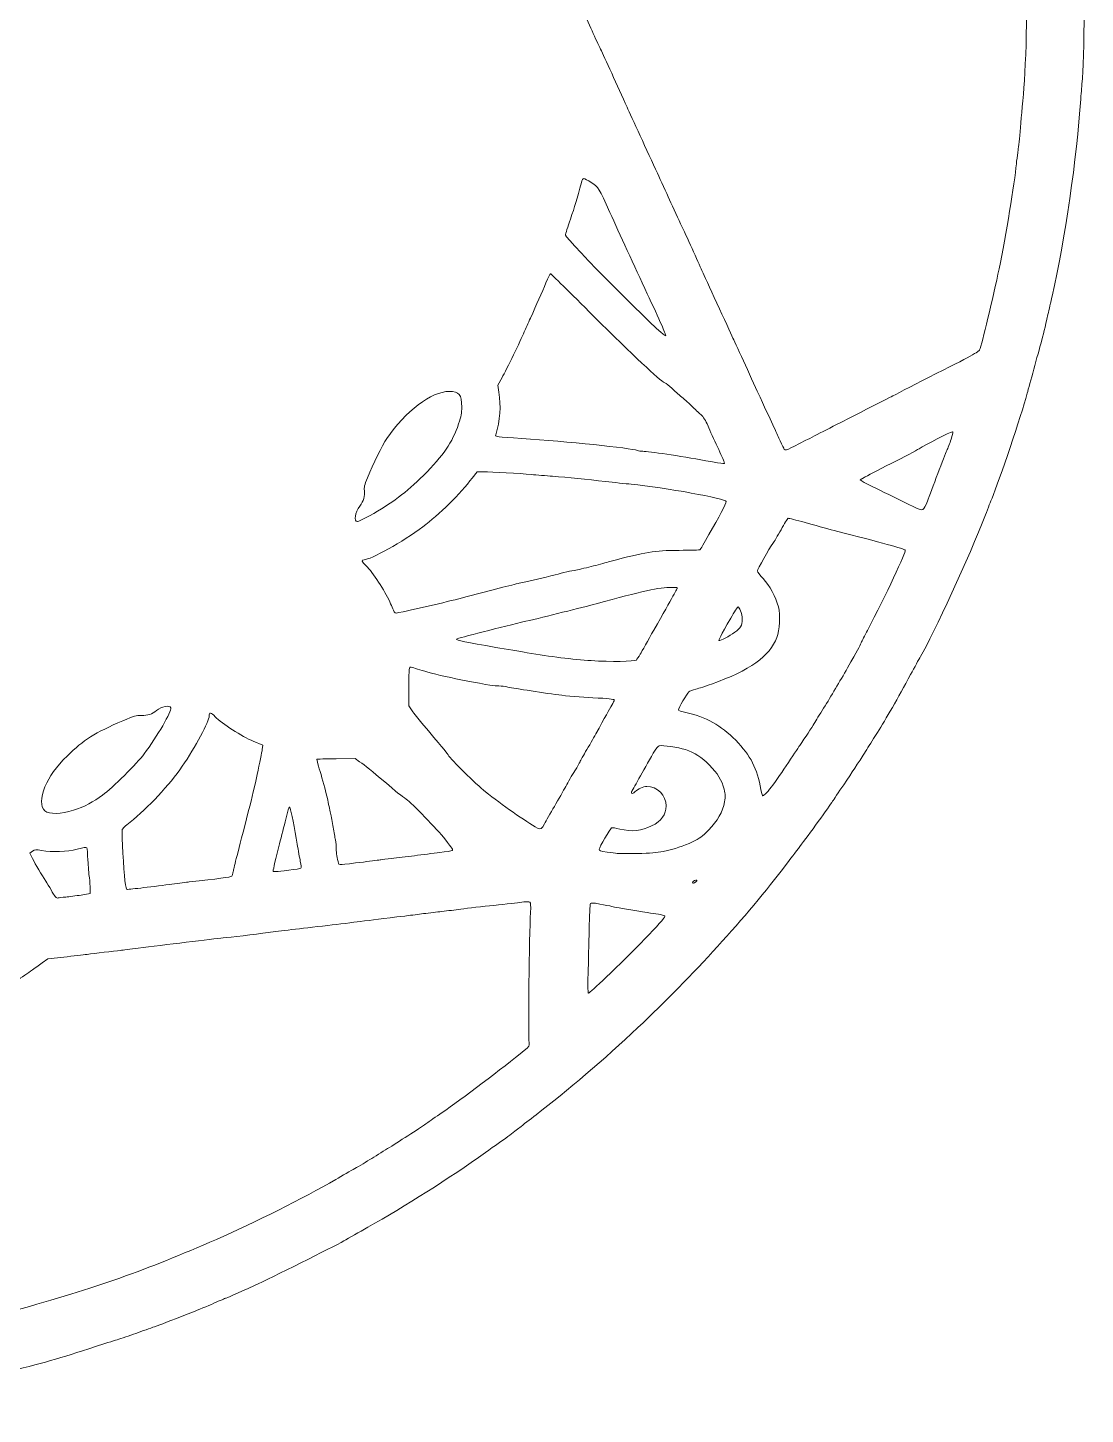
# Model space of a CAD drawing. Header units: inches. Extents: x -47.8 to -22.3, y 29.7 to 31.5.
# Drawn here: x -29.427 to -28.75, y 29.684 to 30.571 of the extents above; entities that cross this region are included whole.
import ezdxf

# ---------------------------------------------------------------- set-up
doc = ezdxf.new("R2010")
doc.units = ezdxf.units.IN
doc.header["$MEASUREMENT"] = 0
doc.layers.add('Football', color=7, linetype='Continuous')

msp = doc.modelspace()

# ---------------------------------------------------------------- linework, layer by layer
at = {"layer": 'Football', "lineweight": 0}
for points, knots in [([(-28.75091, 30.63521), (-28.75123, 30.64037), (-28.75176, 30.64907), (-28.75209, 30.65455), (-28.75281, 30.66636), (-28.7535, 30.67456), (-28.75459, 30.68385), (-28.75503, 30.6876), (-28.75567, 30.69336), (-28.75602, 30.69664), (-28.75693, 30.70528), (-28.75777, 30.71172), (-28.75969, 30.7248), (-28.76015, 30.72793), (-28.76096, 30.73344), (-28.76148, 30.73703), (-28.762, 30.74063), (-28.76289, 30.74613), (-28.76346, 30.74926), (-28.76403, 30.75239), (-28.76465, 30.75598), (-28.76484, 30.75723), (-28.76515, 30.75928), (-28.76783, 30.77252), (-28.77003, 30.78283), (-28.77313, 30.7974), (-28.77953, 30.8237), (-28.78249, 30.83402), (-28.78357, 30.83778), (-28.78511, 30.84315), (-28.78592, 30.84597), (-28.78673, 30.84879), (-28.78778, 30.8525), (-28.78826, 30.85422), (-28.79073, 30.86314), (-28.80004, 30.8914), (-28.80316, 30.89944), (-28.80413, 30.90194), (-28.80663, 30.9086), (-28.80871, 30.91423), (-28.81342, 30.92696), (-28.8224, 30.94924), (-28.82601, 30.95718), (-28.82751, 30.96047), (-28.8302, 30.96648), (-28.83198, 30.97055), (-28.84112, 30.99135), (-28.85777, 31.02378), (-28.87069, 31.04592), (-28.87389, 31.0514), (-28.87736, 31.05735), (-28.87842, 31.05915), (-28.87948, 31.06095), (-28.88444, 31.06902), (-28.88945, 31.07707), (-28.90044, 31.09473), (-28.90703, 31.10448), (-28.92549, 31.1304), (-28.93406, 31.14242), (-28.95905, 31.17408), (-28.96681, 31.18273), (-28.96906, 31.18524), (-28.97282, 31.18959), (-28.97517, 31.1924), (-28.97961, 31.19772), (-28.9823, 31.20065), (-29.00159, 31.2212), (-29.02522, 31.24636), (-29.06967, 31.2872), (-29.09053, 31.30291), (-29.09288, 31.30467), (-29.09736, 31.30819), (-29.10049, 31.31072), (-29.10875, 31.3174), (-29.13049, 31.33348), (-29.13803, 31.33849), (-29.14022, 31.33994), (-29.14419, 31.34266), (-29.14685, 31.34453), (-29.14951, 31.34639), (-29.15476, 31.3499), (-29.15851, 31.35232), (-29.16226, 31.35475), (-29.16791, 31.35841), (-29.17106, 31.36046), (-29.18514, 31.36965), (-29.20689, 31.38259), (-29.2208, 31.39008), (-29.23878, 31.39975), (-29.24943, 31.40524), (-29.26394, 31.41234), (-29.27281, 31.41668), (-29.28019, 31.42023), (-29.28034, 31.42023), (-29.28049, 31.42023), (-29.28335, 31.42148), (-29.28669, 31.42301), (-29.29003, 31.42454), (-29.29596, 31.42713), (-29.29987, 31.42876), (-29.30378, 31.43039), (-29.30993, 31.43296), (-29.31352, 31.43447), (-29.32007, 31.43721), (-29.32938, 31.44086), (-29.34111, 31.4453), (-29.35641, 31.45109), (-29.38649, 31.46112), (-29.40312, 31.46599), (-29.4201, 31.47096), (-29.45169, 31.47911), (-29.46381, 31.48165), (-29.49046, 31.48722), (-29.50151, 31.48924), (-29.52485, 31.4928), (-29.5546, 31.49734), (-29.57783, 31.49968), (-29.61215, 31.50159), (-29.63287, 31.50274), (-29.67556, 31.50323), (-29.69011, 31.50249), (-29.69308, 31.50234), (-29.69922, 31.50205), (-29.70376, 31.50186), (-29.71932, 31.50119), (-29.76215, 31.49761), (-29.76832, 31.49646), (-29.76989, 31.49617), (-29.7745, 31.49552), (-29.77856, 31.49501), (-29.78263, 31.49451), (-29.78737, 31.49385), (-29.78909, 31.49356), (-29.79081, 31.49326), (-29.7949, 31.49264), (-29.79819, 31.49218), (-29.80525, 31.49119), (-29.82816, 31.48719), (-29.83545, 31.48566), (-29.83826, 31.48507), (-29.84159, 31.48443), (-29.84284, 31.48423), (-29.8441, 31.48403), (-29.84832, 31.48313), (-29.85223, 31.48223), (-29.85614, 31.48134), (-29.86241, 31.47992), (-29.86617, 31.47908), (-29.87316, 31.47752), (-29.89434, 31.47209), (-29.904, 31.46938), (-29.90697, 31.46855), (-29.91119, 31.46738), (-29.91338, 31.46679), (-29.92826, 31.46277), (-29.97335, 31.44737), (-29.99274, 31.43969), (-30.00792, 31.43367), (-30.03659, 31.42147), (-30.04052, 31.41935), (-30.0413, 31.41892), (-30.04733, 31.41601), (-30.0539, 31.41288), (-30.07525, 31.4027), (-30.10102, 31.38895), (-30.12187, 31.37662), (-30.17485, 31.34528), (-30.22201, 31.31061), (-30.26943, 31.2681), (-30.28507, 31.25408), (-30.30984, 31.22955), (-30.32749, 31.21061), (-30.33972, 31.19747), (-30.3429, 31.19394), (-30.34913, 31.18649), (-30.36815, 31.16376), (-30.37024, 31.16118), (-30.3821, 31.14576), (-30.39049, 31.13484), (-30.39815, 31.12443), (-30.40365, 31.11646), (-30.41079, 31.10612), (-30.42498, 31.08486), (-30.42794, 31.08005), (-30.42959, 31.07739), (-30.43259, 31.07253), (-30.43463, 31.06925), (-30.43822, 31.06344), (-30.44212, 31.05684), (-30.45026, 31.04279), (-30.45244, 31.03904), (-30.45589, 31.03277), (-30.45793, 31.02886), (-30.45998, 31.02495), (-30.46261, 31.02008), (-30.46378, 31.01805), (-30.46583, 31.01447), (-30.48195, 30.98247), (-30.48195, 30.98196), (-30.48195, 30.98182), (-30.48314, 30.9792), (-30.48459, 30.97613), (-30.48813, 30.96865), (-30.49187, 30.96022), (-30.49427, 30.95434), (-30.49535, 30.95168), (-30.49714, 30.94761), (-30.49825, 30.9453), (-30.50015, 30.94134), (-30.50434, 30.93064), (-30.5122, 30.90968), (-30.52377, 30.87882), (-30.53904, 30.82841), (-30.54477, 30.80217), (-30.54525, 30.79998), (-30.54629, 30.79524), (-30.54709, 30.79164), (-30.55108, 30.77364), (-30.55618, 30.74699), (-30.55788, 30.73522), (-30.55835, 30.73199), (-30.5591, 30.72731), (-30.55955, 30.7248), (-30.56001, 30.7223), (-30.56067, 30.71769), (-30.56102, 30.71456), (-30.56137, 30.71143), (-30.56216, 30.70465), (-30.56278, 30.69949), (-30.56533, 30.67808), (-30.5675, 30.65266), (-30.56818, 30.63606), (-30.56889, 30.61911), (-30.56906, 30.57325), (-30.56848, 30.55962), (-30.56722, 30.5303), (-30.56442, 30.49767), (-30.56102, 30.47266), (-30.55951, 30.46155), (-30.55915, 30.45909), (-30.55784, 30.4509), (-30.55415, 30.42783), (-30.55034, 30.4088), (-30.54427, 30.3832), (-30.53693, 30.35225), (-30.53144, 30.33309), (-30.52071, 30.301), (-30.51585, 30.28645), (-30.50563, 30.25898), (-30.50187, 30.25038), (-30.50119, 30.24881), (-30.49934, 30.24433), (-30.49776, 30.24042), (-30.49619, 30.23651), (-30.49342, 30.23011), (-30.49161, 30.2262), (-30.48981, 30.22229), (-30.48635, 30.21474), (-30.48394, 30.20942), (-30.47645, 30.19292), (-30.45913, 30.15892), (-30.45293, 30.14855), (-30.45144, 30.14605), (-30.44805, 30.14029), (-30.4454, 30.13575), (-30.44275, 30.13122), (-30.43924, 30.12533), (-30.43759, 30.12267), (-30.43594, 30.12001), (-30.4325, 30.11438), (-30.42993, 30.11015), (-30.42581, 30.10337), (-30.41422, 30.08588), (-30.40259, 30.06891), (-30.39799, 30.06218), (-30.37887, 30.03661), (-30.37389, 30.03051), (-30.37198, 30.02817), (-30.36838, 30.02369), (-30.3659, 30.02056), (-30.35559, 30.00755), (-30.34836, 29.9991), (-30.33377, 29.98303), (-30.32082, 29.96876), (-30.28509, 29.93274), (-30.27404, 29.92281), (-30.25602, 29.90663), (-30.22841, 29.88332), (-30.21795, 29.87547), (-30.21714, 29.87486), (-30.21304, 29.87179), (-30.20885, 29.86864), (-30.18156, 29.84813), (-30.15267, 29.82834), (-30.13609, 29.81878), (-30.13468, 29.81797), (-30.13222, 29.81645), (-30.13062, 29.8154), (-30.12902, 29.81435), (-30.12531, 29.81213), (-30.12237, 29.81045), (-30.11943, 29.80878), (-30.1146, 29.806), (-30.11163, 29.80429), (-30.08315, 29.78782), (-30.03383, 29.7635), (-30.00952, 29.75394), (-30.00639, 29.75271), (-30.0014, 29.7507), (-29.99843, 29.74949), (-29.98148, 29.74255), (-29.97528, 29.74029), (-29.94865, 29.73133), (-29.93081, 29.72533), (-29.91733, 29.72114), (-29.90485, 29.71773), (-29.8885, 29.71326), (-29.88546, 29.71245), (-29.87679, 29.71027), (-29.86696, 29.70779), (-29.85913, 29.70607), (-29.83886, 29.70194), (-29.82403, 29.69892), (-29.81918, 29.69799), (-29.81383, 29.69712), (-29.81164, 29.69676), (-29.80639, 29.69588), (-29.80217, 29.69515), (-29.79795, 29.69443), (-29.79321, 29.69368), (-29.79165, 29.69349), (-29.79008, 29.69331), (-29.78701, 29.69291), (-29.78482, 29.6926), (-29.78263, 29.6923), (-29.77751, 29.69166), (-29.77344, 29.69118), (-29.76938, 29.6907), (-29.7631, 29.68993), (-29.75951, 29.68948), (-29.73628, 29.68655), (-29.7096, 29.68478), (-29.6793, 29.68417), (-29.6793, 29.68417), (-29.6793, 29.68417), (-29.6793, 29.68417), (-29.65833, 29.68375), (-29.64909, 29.68383), (-29.62526, 29.68465), (-29.58836, 29.68593), (-29.55876, 29.68881), (-29.51689, 29.69519), (-29.4961, 29.69836), (-29.46685, 29.70428), (-29.44294, 29.71016), (-29.41696, 29.71654), (-29.40696, 29.71939), (-29.38349, 29.72706), (-29.37833, 29.72875), (-29.37206, 29.73075), (-29.36956, 29.7315), (-29.36705, 29.73226), (-29.36168, 29.73407), (-29.35761, 29.73553), (-29.35354, 29.73699), (-29.34817, 29.73892), (-29.34566, 29.73981), (-29.3414, 29.74133), (-29.33778, 29.74272), (-29.32149, 29.74906), (-29.31789, 29.75046), (-29.31169, 29.75305), (-29.3077, 29.75482), (-29.30372, 29.75659), (-29.30032, 29.75803), (-29.30016, 29.75803), (-29.29984, 29.75803), (-29.29331, 29.7609), (-29.28167, 29.76616), (-29.27156, 29.77072), (-29.23175, 29.79064), (-29.2245, 29.79475), (-29.22137, 29.79653), (-29.21446, 29.80043), (-29.20914, 29.80342), (-29.18497, 29.817), (-29.15765, 29.83438), (-29.13382, 29.85131), (-29.12139, 29.86015), (-29.11539, 29.86453), (-29.11182, 29.86738), (-29.10997, 29.86886), (-29.10525, 29.87251), (-29.10134, 29.87549), (-29.08192, 29.89029), (-29.05742, 29.91127), (-29.03622, 29.93124), (-29.00099, 29.96445), (-28.96695, 30.00187), (-28.9413, 30.03563), (-28.93904, 30.03861), (-28.93505, 30.04385), (-28.93243, 30.0473), (-28.92725, 30.0541), (-28.91349, 30.07313), (-28.91157, 30.07614), (-28.91092, 30.07717), (-28.90772, 30.08192), (-28.90446, 30.0867), (-28.89852, 30.09543), (-28.89632, 30.09879), (-28.88971, 30.1093), (-28.88774, 30.11243), (-28.88467, 30.11729), (-28.88288, 30.12011), (-28.87732, 30.12889), (-28.86993, 30.14182), (-28.86158, 30.15737), (-28.85914, 30.16191), (-28.85631, 30.16703), (-28.85529, 30.16875), (-28.84685, 30.18299), (-28.82396, 30.23293), (-28.81371, 30.25948), (-28.81202, 30.26386), (-28.81012, 30.26867), (-28.80948, 30.27016), (-28.80514, 30.28043), (-28.7903, 30.32453), (-28.78715, 30.33656), (-28.78628, 30.33989), (-28.78101, 30.35906), (-28.77825, 30.36898), (-28.77648, 30.37532), (-28.77556, 30.37906), (-28.77366, 30.38776), (-28.773, 30.39073), (-28.77182, 30.39598), (-28.77104, 30.39942), (-28.76291, 30.43489), (-28.75509, 30.48858), (-28.75265, 30.5257), (-28.75234, 30.5304), (-28.75196, 30.53526), (-28.7518, 30.53651), (-28.75039, 30.54749), (-28.74976, 30.61659), (-28.75091, 30.63521)], [0, 0, 0, 0, 1, 1, 1, 2, 2, 2, 3, 3, 3, 4, 4, 4, 5, 5, 5, 6, 6, 6, 7, 7, 7, 8, 8, 8, 9, 9, 9, 10, 10, 10, 11, 11, 11, 12, 12, 12, 13, 13, 13, 14, 14, 14, 15, 15, 15, 16, 16, 16, 17, 17, 17, 18, 18, 18, 19, 19, 19, 20, 20, 20, 21, 21, 21, 22, 22, 22, 23, 23, 23, 24, 24, 24, 25, 25, 25, 26, 26, 26, 27, 27, 27, 28, 28, 28, 29, 29, 29, 30, 30, 30, 31, 31, 31, 32, 32, 32, 33, 33, 33, 34, 34, 34, 35, 35, 35, 36, 36, 36, 37, 37, 37, 38, 38, 38, 39, 39, 39, 40, 40, 40, 41, 41, 41, 42, 42, 42, 43, 43, 43, 44, 44, 44, 45, 45, 45, 46, 46, 46, 47, 47, 47, 48, 48, 48, 49, 49, 49, 50, 50, 50, 51, 51, 51, 52, 52, 52, 53, 53, 53, 54, 54, 54, 55, 55, 55, 56, 56, 56, 57, 57, 57, 58, 58, 58, 59, 59, 59, 60, 60, 60, 61, 61, 61, 62, 62, 62, 63, 63, 63, 64, 64, 64, 65, 65, 65, 66, 66, 66, 67, 67, 67, 68, 68, 68, 69, 69, 69, 70, 70, 70, 71, 71, 71, 72, 72, 72, 73, 73, 73, 74, 74, 74, 75, 75, 75, 76, 76, 76, 77, 77, 77, 78, 78, 78, 79, 79, 79, 80, 80, 80, 81, 81, 81, 82, 82, 82, 83, 83, 83, 84, 84, 84, 85, 85, 85, 86, 86, 86, 87, 87, 87, 88, 88, 88, 89, 89, 89, 90, 90, 90, 91, 91, 91, 92, 92, 92, 93, 93, 93, 94, 94, 94, 95, 95, 95, 96, 96, 96, 97, 97, 97, 98, 98, 98, 99, 99, 99, 100, 100, 100, 101, 101, 101, 102, 102, 102, 103, 103, 103, 104, 104, 104, 105, 105, 105, 106, 106, 106, 107, 107, 107, 108, 108, 108, 109, 109, 109, 110, 110, 110, 111, 111, 111, 112, 112, 112, 113, 113, 113, 114, 114, 114, 115, 115, 115, 116, 116, 116, 117, 117, 117, 118, 118, 118, 119, 119, 119, 120, 120, 120, 121, 121, 121, 122, 122, 122, 123, 123, 123, 124, 124, 124, 125, 125, 125, 126, 126, 126, 127, 127, 127, 128, 128, 128, 129, 129, 129, 130, 130, 130, 131, 131, 131, 132, 132, 132, 133, 133, 133, 134, 134, 134, 135, 135, 135, 136, 136, 136, 137, 137, 137, 138, 138, 138, 139, 139, 139, 140, 140, 140, 141, 141, 141, 142, 142, 142, 143, 143, 143, 144, 144, 144, 145, 145, 145, 146, 146, 146, 147, 147, 147, 148, 148, 148, 149, 149, 149, 149]), ([(-28.78933, 30.52883), (-28.79141, 30.50568), (-28.79253, 30.49415), (-28.793, 30.49129), (-28.79328, 30.48957), (-28.79367, 30.48637), (-28.79388, 30.48418), (-28.79503, 30.47175), (-28.80054, 30.4383), (-28.80494, 30.41705), (-28.80868, 30.39899), (-28.81609, 30.36819), (-28.81742, 30.36521), (-28.81805, 30.3638), (-28.8219, 30.36171), (-28.85019, 30.34736), (-28.86145, 30.34165), (-28.8722, 30.33615), (-28.87408, 30.33513), (-28.87596, 30.33412), (-28.88671, 30.32861), (-28.89797, 30.3229), (-28.90924, 30.3172), (-28.92306, 30.31014), (-28.92869, 30.30723), (-28.92869, 30.30723), (-28.92869, 30.30723), (-28.92869, 30.30723), (-28.94086, 30.30093), (-28.94179, 30.30054), (-28.94247, 30.30146), (-28.94275, 30.30184), (-28.94395, 30.30432), (-28.94515, 30.30698), (-28.94716, 30.31146), (-28.94935, 30.31621), (-28.95801, 30.33485), (-28.95982, 30.33876), (-28.96404, 30.34798), (-28.96738, 30.35533), (-28.97072, 30.36268), (-28.9743, 30.37049), (-28.97534, 30.37268), (-28.97801, 30.3783), (-28.99381, 30.41266), (-28.99482, 30.41505), (-28.99639, 30.41875), (-29.00415, 30.43579), (-29.00804, 30.44407), (-29.01017, 30.44861), (-29.01372, 30.45629), (-29.01591, 30.46114), (-29.01811, 30.46599), (-29.02163, 30.47367), (-29.02372, 30.4782), (-29.02997, 30.49172), (-29.04042, 30.51449), (-29.04316, 30.52058), (-29.04906, 30.53369), (-29.05781, 30.55279), (-29.06009, 30.55756), (-29.06289, 30.5634), (-29.06779, 30.57408), (-29.07261, 30.58486), (-29.07443, 30.58893), (-29.07808, 30.59687), (-29.08073, 30.6025), (-29.08337, 30.60813), (-29.08587, 30.61363), (-29.08627, 30.61473), (-29.08668, 30.61582), (-29.08793, 30.61868), (-29.08905, 30.62108), (-29.09133, 30.62594), (-29.09137, 30.62539), (-29.08808, 30.63322), (-29.08729, 30.63509), (-29.08545, 30.6397), (-29.08399, 30.64346), (-29.08252, 30.64721), (-29.08004, 30.65348), (-29.07846, 30.65739), (-29.07688, 30.6613), (-29.07476, 30.66668), (-29.07374, 30.66934), (-29.07272, 30.672), (-29.07081, 30.67686), (-29.0695, 30.68015), (-29.06708, 30.68619), (-29.0648, 30.69199), (-29.06131, 30.70105), (-29.06025, 30.70379), (-29.05743, 30.71089), (-29.05505, 30.71684), (-29.05266, 30.72278), (-29.05007, 30.72931), (-29.0493, 30.73134), (-29.04772, 30.73548), (-29.04359, 30.74576), (-29.0372, 30.76149), (-29.03485, 30.76728), (-29.03209, 30.77419), (-29.03108, 30.77685), (-29.03006, 30.77951), (-29.02739, 30.7863), (-29.02513, 30.79193), (-29.02288, 30.79756), (-29.02005, 30.80486), (-29.01884, 30.80814), (-29.01763, 30.81143), (-29.0152, 30.81757), (-29.01343, 30.82179), (-29.01167, 30.82602), (-29.00977, 30.83075), (-29.00921, 30.83232), (-29.00865, 30.83388), (-29.00371, 30.84642), (-28.99823, 30.86019), (-28.98917, 30.88291), (-28.98148, 30.90241), (-28.98056, 30.90499), (-28.98006, 30.90639), (-28.97929, 30.90626), (-28.97447, 30.90395), (-28.97213, 30.90282), (-28.96433, 30.89921), (-28.95714, 30.89592), (-28.94994, 30.89263), (-28.94082, 30.88843), (-28.93687, 30.88658), (-28.93292, 30.88474), (-28.92955, 30.88323), (-28.92938, 30.88323), (-28.92921, 30.88323), (-28.92527, 30.88146), (-28.92063, 30.87931), (-28.91599, 30.87715), (-28.90759, 30.87328), (-28.90196, 30.87071), (-28.89632, 30.86814), (-28.88826, 30.86444), (-28.88404, 30.86248), (-28.87981, 30.86053), (-28.87201, 30.85694), (-28.86669, 30.8545), (-28.86137, 30.85207), (-28.85382, 30.84861), (-28.84991, 30.84682), (-28.84599, 30.84503), (-28.84036, 30.84248), (-28.83739, 30.84115), (-28.82595, 30.83606), (-28.82172, 30.83407), (-28.8211, 30.83349), (-28.81989, 30.83237), (-28.81376, 30.80946), (-28.80921, 30.78908), (-28.80299, 30.76121), (-28.79845, 30.73761), (-28.79728, 30.72708), (-28.79707, 30.7252), (-28.79642, 30.72072), (-28.79582, 30.71712), (-28.79477, 30.71076), (-28.79271, 30.69344), (-28.79103, 30.67673), (-28.78975, 30.66405), (-28.78792, 30.6364), (-28.78738, 30.62156), (-28.78652, 30.59774), (-28.78755, 30.54863), (-28.78933, 30.52883)], [0, 0, 0, 0, 1, 1, 1, 2, 2, 2, 3, 3, 3, 4, 4, 4, 5, 5, 5, 6, 6, 6, 7, 7, 7, 8, 8, 8, 9, 9, 9, 10, 10, 10, 11, 11, 11, 12, 12, 12, 13, 13, 13, 14, 14, 14, 15, 15, 15, 16, 16, 16, 17, 17, 17, 18, 18, 18, 19, 19, 19, 20, 20, 20, 21, 21, 21, 22, 22, 22, 23, 23, 23, 24, 24, 24, 25, 25, 25, 26, 26, 26, 27, 27, 27, 28, 28, 28, 29, 29, 29, 30, 30, 30, 31, 31, 31, 32, 32, 32, 33, 33, 33, 34, 34, 34, 35, 35, 35, 36, 36, 36, 37, 37, 37, 38, 38, 38, 39, 39, 39, 40, 40, 40, 41, 41, 41, 42, 42, 42, 43, 43, 43, 44, 44, 44, 45, 45, 45, 46, 46, 46, 47, 47, 47, 48, 48, 48, 49, 49, 49, 50, 50, 50, 51, 51, 51, 52, 52, 52, 53, 53, 53, 54, 54, 54, 55, 55, 55, 56, 56, 56, 57, 57, 57, 57]), ([(-29.08256, 30.43865), (-29.08256, 30.43928), (-29.08114, 30.4439), (-29.0794, 30.44891), (-29.07664, 30.45683), (-29.07525, 30.46146), (-29.07236, 30.47237), (-29.07195, 30.47389), (-29.07139, 30.47479), (-29.07084, 30.47479), (-29.07036, 30.47479), (-29.06822, 30.47366), (-29.06608, 30.47227), (-29.06143, 30.46927), (-29.06115, 30.46883), (-29.05413, 30.45317), (-29.04791, 30.43931), (-29.03866, 30.41916), (-29.03022, 30.40112), (-29.02686, 30.39393), (-29.02278, 30.38503), (-29.02115, 30.38135), (-29.01953, 30.37767), (-29.01829, 30.37439), (-29.0184, 30.37406), (-29.019, 30.37224), (-29.08257, 30.43622), (-29.08256, 30.43865)], [0, 0, 0, 0, 1, 1, 1, 2, 2, 2, 3, 3, 3, 4, 4, 4, 5, 5, 5, 6, 6, 6, 7, 7, 7, 8, 8, 8, 9, 9, 9, 9]), ([(-29.06457, 30.38675), (-29.03916, 30.36139), (-29.02258, 30.34586), (-29.01897, 30.34403), (-29.01812, 30.34361), (-29.01615, 30.34206), (-29.01459, 30.3406), (-29.01303, 30.33913), (-29.01008, 30.33656), (-29.00805, 30.33489), (-29.00601, 30.33321), (-29.00304, 30.33053), (-29.00144, 30.32894), (-28.99984, 30.32734), (-28.9974, 30.32501), (-28.99602, 30.32376), (-28.99414, 30.32205), (-28.99296, 30.3202), (-28.99132, 30.31636), (-28.99011, 30.31355), (-28.98739, 30.30753), (-28.98527, 30.303), (-28.98315, 30.29846), (-28.98124, 30.29417), (-28.98104, 30.29347), (-28.98059, 30.29192), (-28.97959, 30.29185), (-28.99269, 30.29421), (-29.0096, 30.29726), (-29.02914, 30.30016), (-29.03308, 30.30022), (-29.03417, 30.30023), (-29.03571, 30.30048), (-29.03649, 30.30076), (-29.04078, 30.30231), (-29.08215, 30.30658), (-29.11044, 30.30839), (-29.12675, 30.30944), (-29.12766, 30.30957), (-29.12727, 30.31085), (-29.12447, 30.31991), (-29.12376, 30.32924), (-29.12521, 30.338), (-29.12521, 30.338), (-29.12597, 30.34257), (-29.12597, 30.34257), (-29.12597, 30.34257), (-29.12322, 30.34738), (-29.12322, 30.34738), (-29.12026, 30.35259), (-29.11122, 30.37112), (-29.10894, 30.37666), (-29.10816, 30.37854), (-29.10641, 30.38251), (-29.10504, 30.38548), (-29.10109, 30.39405), (-29.09768, 30.40179), (-29.09508, 30.40809), (-29.09375, 30.4113), (-29.09247, 30.41392), (-29.09223, 30.41392), (-29.09199, 30.41392), (-29.07954, 30.4017), (-29.06457, 30.38675)], [0, 0, 0, 0, 1, 1, 1, 2, 2, 2, 3, 3, 3, 4, 4, 4, 5, 5, 5, 6, 6, 6, 7, 7, 7, 8, 8, 8, 9, 9, 9, 10, 10, 10, 11, 11, 11, 12, 12, 12, 13, 13, 13, 14, 14, 14, 15, 15, 15, 16, 16, 16, 17, 17, 17, 18, 18, 18, 19, 19, 19, 20, 20, 20, 21, 21, 21, 21]), ([(-29.21135, 30.27504), (-29.21164, 30.2771), (-29.2113, 30.2785), (-29.20938, 30.28329), (-29.20574, 30.29235), (-29.20015, 30.30362), (-29.19689, 30.30849), (-29.18542, 30.32563), (-29.16832, 30.33853), (-29.15706, 30.33854), (-29.15056, 30.33855), (-29.14905, 30.33667), (-29.14902, 30.32854), (-29.149, 30.3244), (-29.14931, 30.32275), (-29.15102, 30.31773), (-29.1551, 30.3058), (-29.16059, 30.29778), (-29.17357, 30.28477), (-29.18455, 30.27377), (-29.19364, 30.26696), (-29.20799, 30.259), (-29.20799, 30.259), (-29.20799, 30.259), (-29.20799, 30.259), (-29.21173, 30.25691), (-29.21524, 30.25521), (-29.21577, 30.25521), (-29.21822, 30.25521), (-29.21732, 30.26119), (-29.21427, 30.26519), (-29.2119, 30.2683), (-29.21089, 30.27168), (-29.21135, 30.27504)], [0, 0, 0, 0, 1, 1, 1, 2, 2, 2, 3, 3, 3, 4, 4, 4, 5, 5, 5, 6, 6, 6, 7, 7, 7, 8, 8, 8, 9, 9, 9, 10, 10, 10, 11, 11, 11, 11]), ([(-28.83565, 30.30797), (-28.83653, 30.30539), (-28.83778, 30.30213), (-28.83844, 30.30072), (-28.8391, 30.29931), (-28.84168, 30.29266), (-28.84418, 30.28593), (-28.84667, 30.2792), (-28.84968, 30.27127), (-28.85087, 30.2683), (-28.85087, 30.2683), (-28.85087, 30.2683), (-28.85087, 30.2683), (-28.85335, 30.2621), (-28.85373, 30.26188), (-28.85815, 30.26404), (-28.85972, 30.26481), (-28.86753, 30.2686), (-28.8755, 30.27246), (-28.88348, 30.27632), (-28.89087, 30.28001), (-28.89193, 30.28066), (-28.89193, 30.28066), (-28.89384, 30.28185), (-28.89384, 30.28185), (-28.89384, 30.28185), (-28.89142, 30.28338), (-28.89142, 30.28338), (-28.89008, 30.28422), (-28.88231, 30.28825), (-28.87414, 30.29233), (-28.86597, 30.29642), (-28.85788, 30.30069), (-28.85616, 30.30184), (-28.85239, 30.30435), (-28.83604, 30.31267), (-28.83488, 30.31267), (-28.83422, 30.31267), (-28.83437, 30.31173), (-28.83565, 30.30797)], [0, 0, 0, 0, 1, 1, 1, 2, 2, 2, 3, 3, 3, 4, 4, 4, 5, 5, 5, 6, 6, 6, 7, 7, 7, 8, 8, 8, 9, 9, 9, 10, 10, 10, 11, 11, 11, 12, 12, 12, 13, 13, 13, 13]), ([(-28.99069, 30.24696), (-28.99376, 30.24164), (-28.99633, 30.23722), (-28.9964, 30.23712), (-28.99647, 30.23703), (-29.00252, 30.23689), (-29.00983, 30.23681), (-29.02625, 30.23662), (-29.03076, 30.23589), (-29.05413, 30.22963), (-29.05616, 30.22909), (-29.06089, 30.22782), (-29.06464, 30.22682), (-29.06838, 30.22581), (-29.0735, 30.22463), (-29.07601, 30.22419), (-29.07852, 30.22376), (-29.08442, 30.2224), (-29.08911, 30.22118), (-29.09715, 30.21909), (-29.10359, 30.21757), (-29.11215, 30.21575), (-29.11581, 30.21497), (-29.13195, 30.21083), (-29.14457, 30.20745), (-29.15421, 30.20486), (-29.17249, 30.20053), (-29.1865, 30.1975), (-29.1865, 30.1975), (-29.1865, 30.1975), (-29.1865, 30.1975), (-29.19129, 30.19647), (-29.19162, 30.19645), (-29.19205, 30.19715), (-29.19223, 30.19744), (-29.19361, 30.20046), (-29.19511, 30.20387), (-29.19823, 30.21093), (-29.20607, 30.22291), (-29.21012, 30.22683), (-29.21311, 30.22971), (-29.21349, 30.23075), (-29.21156, 30.23076), (-29.2073, 30.23078), (-29.18668, 30.24235), (-29.17387, 30.25189), (-29.16379, 30.2594), (-29.14968, 30.27333), (-29.14226, 30.28308), (-29.14226, 30.28308), (-29.13923, 30.28707), (-29.13923, 30.28707), (-29.13923, 30.28707), (-29.13522, 30.28705), (-29.13522, 30.28705), (-29.1295, 30.28704), (-29.11184, 30.28607), (-29.10447, 30.28538), (-29.10103, 30.28505), (-29.09488, 30.28453), (-29.09082, 30.28421), (-29.08097, 30.28344), (-29.06911, 30.28227), (-29.05697, 30.28089), (-29.05149, 30.28027), (-29.04407, 30.27948), (-29.04047, 30.27913), (-29.01919, 30.27711), (-28.9796, 30.26987), (-28.9796, 30.268), (-28.9796, 30.267), (-28.9845, 30.25771), (-28.99069, 30.24696)], [0, 0, 0, 0, 1, 1, 1, 2, 2, 2, 3, 3, 3, 4, 4, 4, 5, 5, 5, 6, 6, 6, 7, 7, 7, 8, 8, 8, 9, 9, 9, 10, 10, 10, 11, 11, 11, 12, 12, 12, 13, 13, 13, 14, 14, 14, 15, 15, 15, 16, 16, 16, 17, 17, 17, 18, 18, 18, 19, 19, 19, 20, 20, 20, 21, 21, 21, 22, 22, 22, 23, 23, 23, 24, 24, 24, 24]), ([(-28.8893, 30.18553), (-28.89094, 30.1824), (-28.89272, 30.17881), (-28.89326, 30.17756), (-28.89424, 30.17526), (-28.89553, 30.17289), (-28.90194, 30.16164), (-28.90717, 30.15245), (-28.91232, 30.14379), (-28.91731, 30.13575), (-28.91975, 30.13184), (-28.92246, 30.12743), (-28.92334, 30.12596), (-28.92491, 30.12334), (-28.92905, 30.11701), (-28.93257, 30.11186), (-28.93354, 30.11045), (-28.93745, 30.10465), (-28.94126, 30.09896), (-28.94507, 30.09327), (-28.94934, 30.08713), (-28.95075, 30.08531), (-28.95075, 30.08531), (-28.95075, 30.08531), (-28.95075, 30.08531), (-28.95387, 30.08127), (-28.95606, 30.07918), (-28.95647, 30.07985), (-28.95664, 30.08012), (-28.95729, 30.08289), (-28.95792, 30.086), (-28.96056, 30.09903), (-28.96509, 30.10705), (-28.97546, 30.11704), (-28.98481, 30.12606), (-28.99437, 30.13083), (-29.00904, 30.13381), (-29.00975, 30.13395), (-29.01032, 30.13435), (-29.01032, 30.13469), (-29.01032, 30.13561), (-29.00472, 30.14517), (-29.0036, 30.14618), (-29.00307, 30.14665), (-29.00105, 30.14744), (-28.9991, 30.14795), (-28.99715, 30.14845), (-28.99267, 30.14989), (-28.98915, 30.15115), (-28.96446, 30.15994), (-28.95182, 30.16895), (-28.94716, 30.18107), (-28.94539, 30.18566), (-28.94495, 30.19541), (-28.94628, 30.20061), (-28.94788, 30.20691), (-28.95189, 30.21436), (-28.95601, 30.21874), (-28.95804, 30.22088), (-28.9597, 30.22307), (-28.9597, 30.22359), (-28.9597, 30.22457), (-28.95205, 30.23816), (-28.94977, 30.24123), (-28.94906, 30.24219), (-28.94671, 30.24615), (-28.94455, 30.25002), (-28.9424, 30.25388), (-28.94035, 30.25716), (-28.94001, 30.2573), (-28.93966, 30.25744), (-28.9348, 30.25624), (-28.9292, 30.25464), (-28.9236, 30.25304), (-28.91518, 30.25073), (-28.91049, 30.24952), (-28.87985, 30.24157), (-28.86573, 30.23768), (-28.86503, 30.237), (-28.86422, 30.23619), (-28.87763, 30.20774), (-28.8893, 30.18553)], [0, 0, 0, 0, 1, 1, 1, 2, 2, 2, 3, 3, 3, 4, 4, 4, 5, 5, 5, 6, 6, 6, 7, 7, 7, 8, 8, 8, 9, 9, 9, 10, 10, 10, 11, 11, 11, 12, 12, 12, 13, 13, 13, 14, 14, 14, 15, 15, 15, 16, 16, 16, 17, 17, 17, 18, 18, 18, 19, 19, 19, 20, 20, 20, 21, 21, 21, 22, 22, 22, 23, 23, 23, 24, 24, 24, 25, 25, 25, 26, 26, 26, 27, 27, 27, 27]), ([(-29.06607, 30.16619), (-29.07802, 30.16698), (-29.09243, 30.16876), (-29.10703, 30.17126), (-29.11157, 30.17203), (-29.12064, 30.17358), (-29.1272, 30.1747), (-29.14577, 30.17787), (-29.15291, 30.17937), (-29.1523, 30.17998), (-29.15181, 30.18047), (-29.12211, 30.18812), (-29.10788, 30.19142), (-29.09613, 30.19415), (-29.07195, 30.20018), (-29.06294, 30.20264), (-29.03375, 30.21059), (-29.02216, 30.21312), (-29.0148, 30.21312), (-29.01265, 30.21312), (-29.01089, 30.21299), (-29.01089, 30.21283), (-29.01089, 30.21254), (-29.01358, 30.20772), (-29.02598, 30.18581), (-29.02979, 30.17909), (-29.03371, 30.17214), (-29.0347, 30.17038), (-29.03569, 30.16861), (-29.03682, 30.16691), (-29.03721, 30.16659), (-29.03721, 30.16659), (-29.03721, 30.16659), (-29.03721, 30.16659), (-29.03842, 30.16559), (-29.05387, 30.16538), (-29.06607, 30.16619)], [0, 0, 0, 0, 1, 1, 1, 2, 2, 2, 3, 3, 3, 4, 4, 4, 5, 5, 5, 6, 6, 6, 7, 7, 7, 8, 8, 8, 9, 9, 9, 10, 10, 10, 11, 11, 11, 12, 12, 12, 12]), ([(-28.97679, 30.19335), (-28.9745, 30.19734), (-28.9724, 30.2006), (-28.97211, 30.2006), (-28.97182, 30.2006), (-28.97109, 30.19951), (-28.97049, 30.19818), (-28.96904, 30.19498), (-28.96901, 30.19006), (-28.97044, 30.18789), (-28.97172, 30.18595), (-28.97586, 30.18291), (-28.9803, 30.18064), (-28.98209, 30.17973), (-28.98383, 30.17899), (-28.98418, 30.17899), (-28.98485, 30.17899), (-28.98331, 30.18198), (-28.97679, 30.19335)], [0, 0, 0, 0, 1, 1, 1, 2, 2, 2, 3, 3, 3, 4, 4, 4, 5, 5, 5, 6, 6, 6, 6]), ([(-29.07347, 30.10107), (-29.07347, 30.10084), (-29.07489, 30.09839), (-29.07662, 30.09563), (-29.07836, 30.09286), (-29.08096, 30.08841), (-29.0824, 30.08573), (-29.08385, 30.08305), (-29.08712, 30.07727), (-29.08969, 30.07289), (-29.09225, 30.06851), (-29.09509, 30.06352), (-29.096, 30.06181), (-29.096, 30.06181), (-29.096, 30.06181), (-29.096, 30.06181), (-29.09772, 30.05853), (-29.0986, 30.05799), (-29.10049, 30.05904), (-29.10784, 30.06314), (-29.12375, 30.07421), (-29.13372, 30.08217), (-29.14016, 30.08732), (-29.15571, 30.10264), (-29.15778, 30.10589), (-29.1591, 30.10795), (-29.16188, 30.11133), (-29.17454, 30.12623), (-29.17679, 30.12888), (-29.17961, 30.13244), (-29.18081, 30.13415), (-29.18081, 30.13415), (-29.18298, 30.13726), (-29.18298, 30.13726), (-29.18298, 30.13726), (-29.18287, 30.14973), (-29.18287, 30.14973), (-29.18277, 30.16145), (-29.1827, 30.16219), (-29.18173, 30.16201), (-29.18116, 30.16191), (-29.17706, 30.16072), (-29.17261, 30.15936), (-29.16817, 30.15801), (-29.1578, 30.1556), (-29.14957, 30.15401), (-29.12901, 30.15003), (-29.12869, 30.14998), (-29.1252, 30.14997), (-29.1235, 30.14997), (-29.12121, 30.14973), (-29.12011, 30.14943), (-29.11772, 30.14879), (-29.09867, 30.14582), (-29.08683, 30.14425), (-29.08214, 30.14362), (-29.07232, 30.14281), (-29.06501, 30.14245), (-29.05517, 30.14195), (-29.05165, 30.14159), (-29.05144, 30.14104), (-29.05129, 30.14064), (-29.05193, 30.13909), (-29.05286, 30.1376), (-29.05447, 30.13504), (-29.05724, 30.13014), (-29.06321, 30.11926), (-29.06467, 30.1166), (-29.06758, 30.11151), (-29.06967, 30.10795), (-29.07176, 30.10439), (-29.07347, 30.10129), (-29.07347, 30.10107)], [0, 0, 0, 0, 1, 1, 1, 2, 2, 2, 3, 3, 3, 4, 4, 4, 5, 5, 5, 6, 6, 6, 7, 7, 7, 8, 8, 8, 9, 9, 9, 10, 10, 10, 11, 11, 11, 12, 12, 12, 13, 13, 13, 14, 14, 14, 15, 15, 15, 16, 16, 16, 17, 17, 17, 18, 18, 18, 19, 19, 19, 20, 20, 20, 21, 21, 21, 22, 22, 22, 23, 23, 23, 24, 24, 24, 24]), ([(-29.3976, 30.07037), (-29.3976, 30.07037), (-29.3976, 30.07037), (-29.3976, 30.07037), (-29.40529, 30.06784), (-29.41332, 30.0677), (-29.41593, 30.07006), (-29.41881, 30.07267), (-29.41879, 30.07841), (-29.41588, 30.08541), (-29.41303, 30.09225), (-29.40898, 30.09784), (-29.40145, 30.10532), (-29.39132, 30.11538), (-29.38388, 30.12008), (-29.36592, 30.12776), (-29.35863, 30.13088), (-29.3576, 30.13117), (-29.35407, 30.13111), (-29.34983, 30.13104), (-29.34724, 30.13188), (-29.34446, 30.13423), (-29.34123, 30.13696), (-29.33606, 30.13791), (-29.3353, 30.13592), (-29.33455, 30.13397), (-29.34416, 30.11738), (-29.35231, 30.10656), (-29.35687, 30.10049), (-29.37278, 30.08467), (-29.37893, 30.08007), (-29.38465, 30.07581), (-29.39079, 30.07261), (-29.3976, 30.07037)], [0, 0, 0, 0, 1, 1, 1, 2, 2, 2, 3, 3, 3, 4, 4, 4, 5, 5, 5, 6, 6, 6, 7, 7, 7, 8, 8, 8, 9, 9, 9, 10, 10, 10, 11, 11, 11, 11]), ([(-29.36648, 30.0579), (-29.36645, 30.05841), (-29.36416, 30.06062), (-29.36139, 30.06281), (-29.34993, 30.07186), (-29.33595, 30.08681), (-29.32796, 30.09854), (-29.31982, 30.1105), (-29.3107, 30.1275), (-29.31068, 30.13074), (-29.31068, 30.1333), (-29.30961, 30.13315), (-29.30679, 30.13022), (-29.30269, 30.12594), (-29.28966, 30.11758), (-29.28252, 30.11465), (-29.28252, 30.11465), (-29.27642, 30.11215), (-29.27642, 30.11215), (-29.27642, 30.11215), (-29.27676, 30.10926), (-29.27676, 30.10926), (-29.27695, 30.10768), (-29.27839, 30.10051), (-29.27997, 30.09333), (-29.28277, 30.08058), (-29.28346, 30.07773), (-29.28678, 30.06493), (-29.29326, 30.03995), (-29.29493, 30.03335), (-29.2953, 30.0312), (-29.29553, 30.02985), (-29.29595, 30.02852), (-29.29624, 30.02823), (-29.29684, 30.02763), (-29.30523, 30.02647), (-29.32348, 30.02449), (-29.32504, 30.02432), (-29.33003, 30.0237), (-29.33457, 30.02311), (-29.33911, 30.02251), (-29.34718, 30.02151), (-29.35252, 30.02087), (-29.35785, 30.02023), (-29.36261, 30.01971), (-29.3631, 30.01971), (-29.36381, 30.01971), (-29.36413, 30.02092), (-29.36466, 30.02554), (-29.3654, 30.03199), (-29.36667, 30.05455), (-29.36648, 30.0579)], [0, 0, 0, 0, 1, 1, 1, 2, 2, 2, 3, 3, 3, 4, 4, 4, 5, 5, 5, 6, 6, 6, 7, 7, 7, 8, 8, 8, 9, 9, 9, 10, 10, 10, 11, 11, 11, 12, 12, 12, 13, 13, 13, 14, 14, 14, 15, 15, 15, 16, 16, 16, 17, 17, 17, 17]), ([(-28.98073, 30.07589), (-28.98188, 30.06946), (-28.98521, 30.06353), (-28.99094, 30.05775), (-28.9951, 30.05355), (-28.99661, 30.05246), (-29.00122, 30.05026), (-29.00733, 30.04736), (-29.01216, 30.04576), (-29.01999, 30.04407), (-29.01999, 30.04407), (-29.01999, 30.04407), (-29.01999, 30.04407), (-29.02419, 30.04316), (-29.02793, 30.04286), (-29.03677, 30.04272), (-29.04303, 30.04262), (-29.04879, 30.04265), (-29.04957, 30.04279), (-29.05036, 30.04292), (-29.05324, 30.04332), (-29.05597, 30.04368), (-29.06032, 30.04425), (-29.06095, 30.04447), (-29.06095, 30.04545), (-29.06095, 30.04654), (-29.05399, 30.05862), (-29.05301, 30.05923), (-29.05274, 30.05939), (-29.05038, 30.05902), (-29.04777, 30.0584), (-29.03995, 30.05652), (-29.03383, 30.05711), (-29.0274, 30.06037), (-29.0212, 30.06352), (-29.01811, 30.06777), (-29.01811, 30.07318), (-29.01811, 30.08001), (-29.02382, 30.08573), (-29.03058, 30.08568), (-29.03267, 30.08566), (-29.03645, 30.08394), (-29.03786, 30.08236), (-29.0392, 30.08086), (-29.04076, 30.08071), (-29.04021, 30.08214), (-29.03987, 30.08304), (-29.03277, 30.09574), (-29.02639, 30.10689), (-29.02462, 30.10997), (-29.02345, 30.1114), (-29.02249, 30.11164), (-29.02025, 30.11221), (-29.01046, 30.1108), (-29.00583, 30.10924), (-28.99985, 30.10723), (-28.99541, 30.10439), (-28.99041, 30.09936), (-28.98532, 30.09424), (-28.98233, 30.08932), (-28.981, 30.08387), (-28.98015, 30.08039), (-28.98011, 30.07934), (-28.98073, 30.07589)], [0, 0, 0, 0, 1, 1, 1, 2, 2, 2, 3, 3, 3, 4, 4, 4, 5, 5, 5, 6, 6, 6, 7, 7, 7, 8, 8, 8, 9, 9, 9, 10, 10, 10, 11, 11, 11, 12, 12, 12, 13, 13, 13, 14, 14, 14, 15, 15, 15, 16, 16, 16, 17, 17, 17, 18, 18, 18, 19, 19, 19, 20, 20, 20, 21, 21, 21, 21]), ([(-29.22782, 30.03628), (-29.22885, 30.04), (-29.22933, 30.04295), (-29.22933, 30.04555), (-29.22933, 30.04725), (-29.22958, 30.04987), (-29.22988, 30.05138), (-29.23018, 30.05289), (-29.23084, 30.05655), (-29.23135, 30.05953), (-29.23186, 30.0625), (-29.23263, 30.06659), (-29.23307, 30.06863), (-29.2335, 30.07066), (-29.23438, 30.07488), (-29.23503, 30.07801), (-29.23567, 30.08114), (-29.2375, 30.08801), (-29.23908, 30.09326), (-29.24067, 30.09852), (-29.24187, 30.10293), (-29.24175, 30.10305), (-29.24162, 30.10317), (-29.23608, 30.10331), (-29.22943, 30.10336), (-29.22943, 30.10336), (-29.21733, 30.10345), (-29.21733, 30.10345), (-29.21733, 30.10345), (-29.21437, 30.10147), (-29.21437, 30.10147), (-29.211, 30.09921), (-29.20636, 30.09549), (-29.19826, 30.08854), (-29.19104, 30.08235), (-29.18756, 30.07954), (-29.1845, 30.07748), (-29.18123, 30.07527), (-29.16425, 30.05778), (-29.15979, 30.05203), (-29.1546, 30.04534), (-29.15458, 30.04531), (-29.15516, 30.04473), (-29.15545, 30.04444), (-29.15901, 30.04381), (-29.16307, 30.04334), (-29.16713, 30.04286), (-29.17442, 30.04196), (-29.17927, 30.04134), (-29.18412, 30.04072), (-29.19065, 30.03994), (-29.19378, 30.03962), (-29.19691, 30.0393), (-29.20005, 30.0389), (-29.20077, 30.03874), (-29.20149, 30.03858), (-29.20648, 30.03792), (-29.21186, 30.03728), (-29.21186, 30.03728), (-29.21186, 30.03728), (-29.21186, 30.03728), (-29.22761, 30.0354), (-29.22758, 30.0354), (-29.22782, 30.03628)], [0, 0, 0, 0, 1, 1, 1, 2, 2, 2, 3, 3, 3, 4, 4, 4, 5, 5, 5, 6, 6, 6, 7, 7, 7, 8, 8, 8, 9, 9, 9, 10, 10, 10, 11, 11, 11, 12, 12, 12, 13, 13, 13, 14, 14, 14, 15, 15, 15, 16, 16, 16, 17, 17, 17, 18, 18, 18, 19, 19, 19, 20, 20, 20, 21, 21, 21, 21]), ([(-29.25197, 30.03331), (-29.25219, 30.03312), (-29.25571, 30.03254), (-29.2598, 30.03202), (-29.26808, 30.03097), (-29.26972, 30.03089), (-29.26972, 30.03151), (-29.26972, 30.03246), (-29.26792, 30.04034), (-29.26612, 30.0473), (-29.26507, 30.05136), (-29.26325, 30.0584), (-29.26209, 30.06294), (-29.25942, 30.07336), (-29.25948, 30.07319), (-29.2589, 30.07176), (-29.25835, 30.07038), (-29.25599, 30.0585), (-29.25433, 30.04872), (-29.25367, 30.04481), (-29.25278, 30.03982), (-29.25235, 30.03763), (-29.25192, 30.03544), (-29.25175, 30.0335), (-29.25197, 30.03331)], [0, 0, 0, 0, 1, 1, 1, 2, 2, 2, 3, 3, 3, 4, 4, 4, 5, 5, 5, 6, 6, 6, 7, 7, 7, 8, 8, 8, 8]), ([(-29.42381, 30.04421), (-29.42213, 30.04541), (-29.42189, 30.04543), (-29.41799, 30.04472), (-29.41105, 30.04345), (-29.40174, 30.04377), (-29.39519, 30.0455), (-29.39107, 30.04659), (-29.38942, 30.04682), (-29.38912, 30.04635), (-29.3889, 30.04598), (-29.38855, 30.04247), (-29.38835, 30.03853), (-29.38814, 30.03459), (-29.38774, 30.02949), (-29.38744, 30.0272), (-29.38715, 30.02491), (-29.38691, 30.02168), (-29.38691, 30.02003), (-29.38691, 30.02003), (-29.38691, 30.01703), (-29.38691, 30.01703), (-29.38691, 30.01703), (-29.39274, 30.01612), (-29.39274, 30.01612), (-29.39594, 30.01562), (-29.40036, 30.01506), (-29.40255, 30.01487), (-29.40255, 30.01487), (-29.40255, 30.01487), (-29.40255, 30.01487), (-29.40474, 30.01467), (-29.40694, 30.0144), (-29.40743, 30.01426), (-29.40857, 30.01393), (-29.40961, 30.01512), (-29.41197, 30.01942), (-29.41301, 30.0213), (-29.41454, 30.02386), (-29.41537, 30.02511), (-29.418, 30.02904), (-29.42196, 30.03578), (-29.4238, 30.03944), (-29.4238, 30.03944), (-29.42557, 30.04296), (-29.42557, 30.04296), (-29.42557, 30.04296), (-29.42381, 30.04421), (-29.42381, 30.04421)], [0, 0, 0, 0, 1, 1, 1, 2, 2, 2, 3, 3, 3, 4, 4, 4, 5, 5, 5, 6, 6, 6, 7, 7, 7, 8, 8, 8, 9, 9, 9, 10, 10, 10, 11, 11, 11, 12, 12, 12, 13, 13, 13, 14, 14, 14, 15, 15, 15, 16, 16, 16, 16]), ([(-28.9992, 30.02449), (-29.00048, 30.02356), (-29.00122, 30.02346), (-29.00122, 30.02424), (-29.00122, 30.02497), (-28.99895, 30.02616), (-28.99847, 30.02568), (-28.99826, 30.02547), (-28.99859, 30.02494), (-28.9992, 30.02449)], [0, 0, 0, 0, 1, 1, 1, 2, 2, 2, 3, 3, 3, 3]), ([(-29.10498, 30.00494), (-29.1058, 29.99025), (-29.10649, 29.92659), (-29.10588, 29.92163), (-29.10562, 29.91948), (-29.10573, 29.91929), (-29.10902, 29.91659), (-29.12238, 29.90561), (-29.14968, 29.885), (-29.16164, 29.87686), (-29.16555, 29.8742), (-29.1699, 29.87118), (-29.17131, 29.87016), (-29.17438, 29.86792), (-29.18786, 29.85916), (-29.19528, 29.85457), (-29.19821, 29.85276), (-29.20329, 29.8496), (-29.20657, 29.84755), (-29.20985, 29.8455), (-29.21472, 29.8426), (-29.21738, 29.8411), (-29.22004, 29.83961), (-29.22559, 29.83644), (-29.22971, 29.83406), (-29.25053, 29.82205), (-29.2813, 29.8066), (-29.30613, 29.79571), (-29.35138, 29.77586), (-29.3828, 29.76477), (-29.43526, 29.75012), (-29.44444, 29.74756), (-29.46785, 29.74181), (-29.47138, 29.74125), (-29.47263, 29.74105), (-29.47634, 29.74028), (-29.47963, 29.73953), (-29.48828, 29.73756), (-29.51706, 29.73227), (-29.52286, 29.73159), (-29.52458, 29.73139), (-29.52881, 29.73075), (-29.53225, 29.73017), (-29.53569, 29.7296), (-29.54209, 29.7287), (-29.54647, 29.72818), (-29.55085, 29.72767), (-29.55584, 29.72702), (-29.55756, 29.72673), (-29.55928, 29.72645), (-29.56261, 29.72608), (-29.56496, 29.7259), (-29.5673, 29.72572), (-29.57255, 29.72519), (-29.57662, 29.72473), (-29.58426, 29.72386), (-29.60552, 29.72247), (-29.6244, 29.72161), (-29.6244, 29.72161), (-29.6244, 29.72161), (-29.6244, 29.72161), (-29.63035, 29.72134), (-29.63896, 29.7211), (-29.64353, 29.72108), (-29.64353, 29.72108), (-29.65185, 29.72106), (-29.65185, 29.72106), (-29.65185, 29.72106), (-29.65576, 29.72738), (-29.65576, 29.72738), (-29.65791, 29.73086), (-29.66104, 29.73591), (-29.66272, 29.73861), (-29.66439, 29.74132), (-29.66762, 29.7466), (-29.66989, 29.75035), (-29.67366, 29.7566), (-29.67577, 29.75999), (-29.68651, 29.77713), (-29.68849, 29.78029), (-29.6901, 29.78323), (-29.6901, 29.78368), (-29.6901, 29.78412), (-29.68914, 29.78511), (-29.68797, 29.78588), (-29.6868, 29.78665), (-29.68008, 29.79128), (-29.67304, 29.79616), (-29.666, 29.80104), (-29.65026, 29.81191), (-29.63806, 29.82031), (-29.62585, 29.82871), (-29.61344, 29.8373), (-29.61047, 29.83939), (-29.60749, 29.84148), (-29.60314, 29.84451), (-29.6008, 29.84612), (-29.59845, 29.84773), (-29.59256, 29.85178), (-29.58771, 29.85511), (-29.58286, 29.85845), (-29.57536, 29.86357), (-29.57104, 29.8665), (-29.56672, 29.86943), (-29.55814, 29.87536), (-29.55198, 29.87967), (-29.54582, 29.88398), (-29.53694, 29.89016), (-29.53225, 29.89341), (-29.52756, 29.89665), (-29.52192, 29.90055), (-29.51973, 29.90208), (-29.51754, 29.9036), (-29.51153, 29.90774), (-29.50637, 29.91127), (-29.5012, 29.91481), (-29.49093, 29.9219), (-29.48354, 29.92703), (-29.47615, 29.93217), (-29.46673, 29.93867), (-29.46262, 29.94149), (-29.4585, 29.9443), (-29.45213, 29.9487), (-29.44847, 29.95126), (-29.4448, 29.95382), (-29.4386, 29.9581), (-29.43469, 29.96076), (-29.43078, 29.96343), (-29.42617, 29.96663), (-29.42445, 29.96786), (-29.42273, 29.9691), (-29.41966, 29.97126), (-29.41762, 29.97267), (-29.41762, 29.97267), (-29.41393, 29.97523), (-29.41393, 29.97523), (-29.41393, 29.97523), (-29.40369, 29.97641), (-29.40369, 29.97641), (-29.39806, 29.97706), (-29.3914, 29.97785), (-29.3889, 29.97817), (-29.38402, 29.97879), (-29.37176, 29.98023), (-29.36756, 29.98067), (-29.36616, 29.98082), (-29.36104, 29.98146), (-29.35619, 29.9821), (-29.34061, 29.98414), (-29.30785, 29.98809), (-29.30186, 29.98865), (-29.2974, 29.98906), (-29.28149, 29.99096), (-29.27285, 29.99211), (-29.2652, 29.99313), (-29.25329, 29.99456), (-29.23474, 29.99668), (-29.22785, 29.99747), (-29.21851, 29.9986), (-29.21397, 29.99921), (-29.20651, 30.0002), (-29.19974, 30.00103), (-29.18553, 30.0027), (-29.18287, 30.00301), (-29.17801, 30.00363), (-29.17472, 30.00407), (-29.17144, 30.00451), (-29.16619, 30.00514), (-29.16306, 30.00547), (-29.15993, 30.0058), (-29.15456, 30.00645), (-29.15112, 30.00692), (-29.14767, 30.0074), (-29.13871, 30.00844), (-29.13121, 30.00924), (-29.1237, 30.01004), (-29.11499, 30.01102), (-29.11186, 30.01142), (-29.10784, 30.01194), (-29.10595, 30.01197), (-29.10541, 30.01155), (-29.10481, 30.01108), (-29.10472, 30.00961), (-29.10498, 30.00494)], [0, 0, 0, 0, 1, 1, 1, 2, 2, 2, 3, 3, 3, 4, 4, 4, 5, 5, 5, 6, 6, 6, 7, 7, 7, 8, 8, 8, 9, 9, 9, 10, 10, 10, 11, 11, 11, 12, 12, 12, 13, 13, 13, 14, 14, 14, 15, 15, 15, 16, 16, 16, 17, 17, 17, 18, 18, 18, 19, 19, 19, 20, 20, 20, 21, 21, 21, 22, 22, 22, 23, 23, 23, 24, 24, 24, 25, 25, 25, 26, 26, 26, 27, 27, 27, 28, 28, 28, 29, 29, 29, 30, 30, 30, 31, 31, 31, 32, 32, 32, 33, 33, 33, 34, 34, 34, 35, 35, 35, 36, 36, 36, 37, 37, 37, 38, 38, 38, 39, 39, 39, 40, 40, 40, 41, 41, 41, 42, 42, 42, 43, 43, 43, 44, 44, 44, 45, 45, 45, 46, 46, 46, 47, 47, 47, 48, 48, 48, 49, 49, 49, 50, 50, 50, 51, 51, 51, 52, 52, 52, 53, 53, 53, 54, 54, 54, 55, 55, 55, 56, 56, 56, 57, 57, 57, 58, 58, 58, 59, 59, 59, 60, 60, 60, 61, 61, 61, 61]), ([(-29.05656, 29.96349), (-29.05656, 29.96349), (-29.05656, 29.96349), (-29.05656, 29.96349), (-29.06243, 29.95796), (-29.0675, 29.95334), (-29.06783, 29.95323), (-29.06824, 29.95309), (-29.06833, 29.95698), (-29.0681, 29.96575), (-29.06792, 29.97274), (-29.06762, 29.98553), (-29.06743, 29.99418), (-29.06724, 30.00282), (-29.06688, 30.01022), (-29.06663, 30.01063), (-29.06625, 30.01123), (-29.06512, 30.01118), (-29.06057, 30.01036), (-29.0575, 30.0098), (-29.05408, 30.00913), (-29.05299, 30.00886), (-29.04976, 30.00807), (-29.03195, 30.00503), (-29.02824, 30.00463), (-29.02327, 30.0041), (-29.01886, 30.00311), (-29.01886, 30.00251), (-29.01886, 30.00102), (-29.04051, 29.97861), (-29.05656, 29.96349)], [0, 0, 0, 0, 1, 1, 1, 2, 2, 2, 3, 3, 3, 4, 4, 4, 5, 5, 5, 6, 6, 6, 7, 7, 7, 8, 8, 8, 9, 9, 9, 10, 10, 10, 10])]:
    msp.add_open_spline(points, degree=3, knots=knots, dxfattribs=at)

doc.saveas('drawing.dxf')
